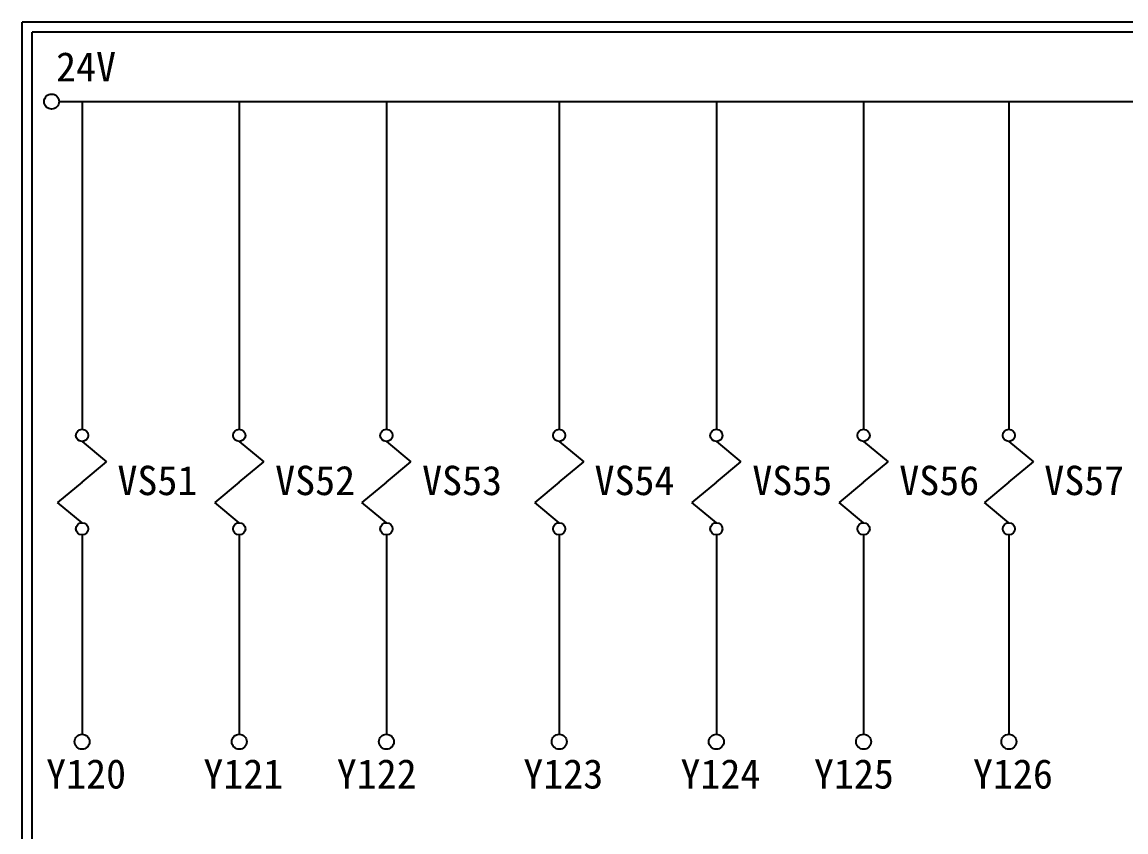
# Model space of a CAD drawing. Extents: x 926 to 1213, y 3 to 207.
# Drawn here: x 925.7 to 1061, y 107.6 to 207 of the extents above; entities that cross this region are included whole.
import ezdxf

# ---------------------------------------------------------------- set-up
doc = ezdxf.new("R2010")
doc.units = 0
doc.layers.add('圖框層', color=7, linetype='CONTINUOUS')
doc.layers.add('標尺寸層', color=3, linetype='CONTINUOUS')
doc.styles.add('STSL', font='kaiu.ttf')

msp = doc.modelspace()

# ---------------------------------------------------------------- linework, layer by layer
at = {"layer": '圖框層', "color": 7}
for p, q in [((1212.74, 206.97), (925.74, 206.97)), ((925.74, 3), (925.74, 206.97)), ((1211.49, 205.72), (926.99, 205.72)), ((926.99, 4.25), (926.99, 205.72))]:
    msp.add_line(p, q, dxfattribs=at)
at = {"layer": '標尺寸層', "color": 7}
for p, q in [((930.28, 197.22), (1207.88, 197.22)), ((933.09, 197.22), (933.09, 157.03)), ((952.36, 197.22), (952.36, 157.03)), ((970.39, 197.22), (970.39, 157.03)), ((991.57, 197.22), (991.57, 157.03)), ((1010.83, 197.22), (1010.83, 157.03)), ((1028.87, 197.22), (1028.87, 157.03)), ((1046.68, 197.22), (1046.68, 157.03)), ((933.09, 155.53), (936.1, 153.04)), ((952.36, 155.53), (955.36, 153.04)), ((970.39, 155.53), (973.4, 153.04)), ((991.57, 155.53), (994.57, 153.04)), ((1010.83, 155.53), (1013.84, 153.04)), ((1028.87, 155.53), (1031.87, 153.04)), ((1046.68, 155.53), (1049.69, 153.04)), ((933.09, 150.55), (936.1, 153.04)), ((952.36, 150.55), (955.36, 153.04)), ((970.39, 150.55), (973.4, 153.04)), ((991.57, 150.55), (994.57, 153.04)), ((1010.83, 150.55), (1013.84, 153.04)), ((1028.87, 150.55), (1031.87, 153.04)), ((1046.68, 150.55), (1049.69, 153.04)), ((933.09, 150.55), (930.09, 148.06)), ((952.36, 150.55), (949.35, 148.06)), ((970.39, 150.55), (967.39, 148.06)), ((991.57, 150.55), (988.57, 148.06)), ((1010.83, 150.55), (1007.83, 148.06)), ((1028.87, 150.55), (1025.87, 148.06)), ((1046.68, 150.55), (1043.68, 148.06)), ((933.09, 145.57), (930.09, 148.06)), ((952.36, 145.57), (949.35, 148.06)), ((970.39, 145.57), (967.39, 148.06)), ((991.57, 145.57), (988.57, 148.06)), ((1010.83, 145.57), (1007.83, 148.06)), ((1028.87, 145.57), (1025.87, 148.06)), ((1046.68, 145.57), (1043.68, 148.06)), ((933.09, 144.07), (933.09, 119.62)), ((952.36, 144.07), (952.36, 119.62)), ((970.39, 144.07), (970.39, 119.62)), ((991.57, 144.07), (991.57, 119.62)), ((1010.83, 144.07), (1010.83, 119.62)), ((1028.87, 144.07), (1028.87, 119.62)), ((1046.68, 144.07), (1046.68, 119.62))]:
    msp.add_line(p, q, dxfattribs=at)
for centre, radius in [((929.36, 197.22), 0.92), ((933.09, 156.28), 0.751), ((952.36, 156.28), 0.751), ((970.39, 156.28), 0.751), ((991.57, 156.28), 0.751), ((1010.83, 156.28), 0.751), ((1028.87, 156.28), 0.751), ((1046.68, 156.28), 0.751), ((933.09, 144.82), 0.751), ((952.36, 144.82), 0.751), ((970.39, 144.82), 0.751), ((991.57, 144.82), 0.751), ((1010.83, 144.82), 0.751), ((1028.87, 144.82), 0.751), ((1046.68, 144.82), 0.751), ((933.09, 118.7), 0.92), ((952.36, 118.7), 0.92), ((970.39, 118.7), 0.92), ((991.57, 118.7), 0.92), ((1010.83, 118.7), 0.92), ((1028.87, 118.7), 0.92), ((1046.68, 118.7), 0.92)]:
    msp.add_circle(centre, radius, dxfattribs=at)

# ---------------------------------------------------------------- texts
at = {"layer": '圖框層', "color": 4, "style": 'STSL'}
for s, p in [('24V', (929.91, 199.68)), ('VS51', (937.43, 148.95)), ('VS52', (956.76, 148.95)), ('VS53', (974.77, 148.95)), ('VS54', (995.9, 148.95)), ('VS55', (1015.24, 148.95)), ('VS56', (1033.25, 148.95)), ('VS57', (1051.02, 148.95)), ('Y120', (928.69, 112.96)), ('Y121', (947.96, 112.96)), ('Y122', (964.31, 112.96)), ('Y123', (987.17, 112.96)), ('Y124', (1006.43, 112.96)), ('Y125', (1022.79, 112.96)), ('Y126', (1042.28, 112.96))]:
    msp.add_text(s, height=3.6, dxfattribs=at).set_placement(p)

doc.saveas('drawing.dxf')
